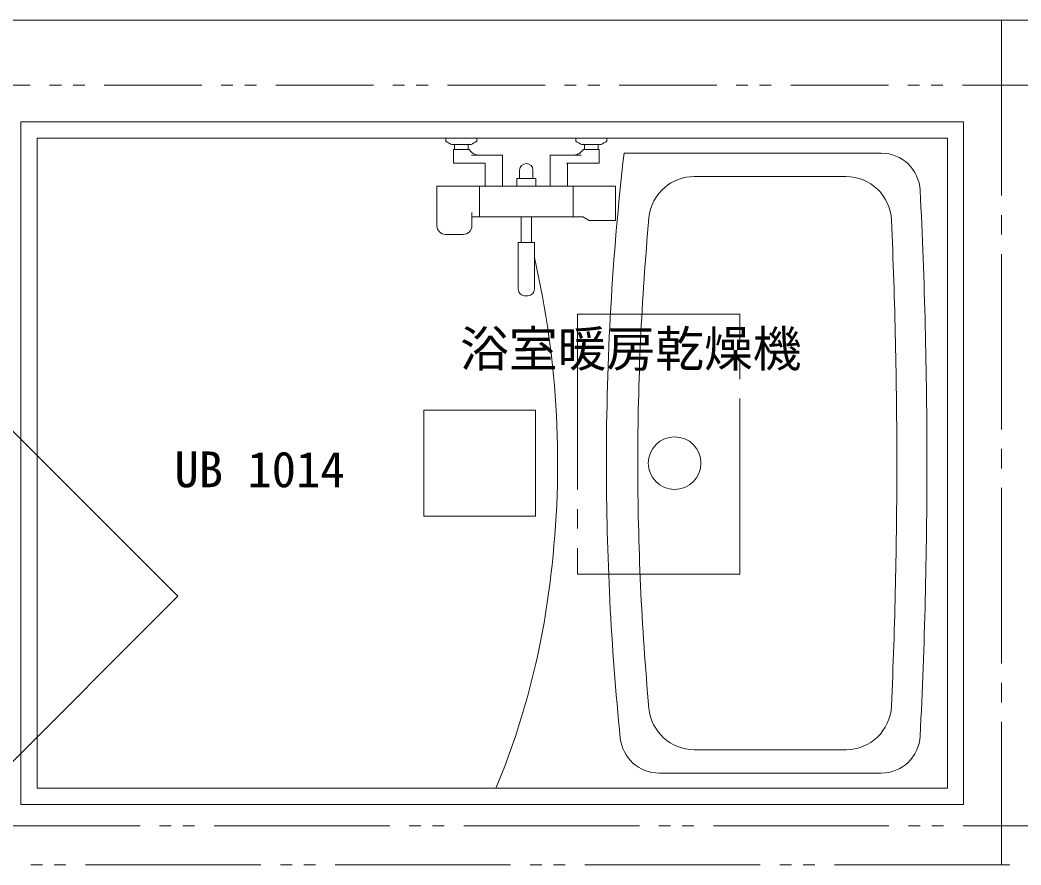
# Model space of a CAD drawing. Units: millimetres at full size, sheet at 1:30; details may follow other scales. Extents: x -6519 to 3331, y -10518 to -4118.
# Drawn here: x 98 to 1638, y -6843 to -5543 of the extents above; entities that cross this region are included whole.
import ezdxf
from ezdxf.enums import TextEntityAlignment as Align

# ---------------------------------------------------------------- set-up
doc = ezdxf.new("R2010")
doc.units = ezdxf.units.MM
doc.header["$LTSCALE"] = 30
for name, pattern in [('CHAIN2', [12, 9, -1, 1, -1]), ('DOUBLE_CHAIN1', [8.8, 5, -1, 0.6, -0.6, 0.6, -1]), ('DOUBLE_CHAIN2', [12.8, 9, -1, 0.6, -0.6, 0.6, -1])]:
    doc.linetypes.add(name, pattern=pattern)
doc.layers.add('0-0', color=7, linetype='Continuous', lineweight=18)
doc.styles.add('ＭＳ 明朝', font='')
doc.styles.get('ＭＳ 明朝').set_extended_font_data('MS Mincho')

msp = doc.modelspace()

# ---------------------------------------------------------------- linework, layer by layer
at = {"layer": '0-0', "lineweight": 9}
for p, q in [((1697.75, -5543.18), (-5127.25, -5543.18)), ((874.37, -5967.4), (879.37, -5967.4)), ((124.56, -6062.62), (124.76, -6062.62)), ((51.01, -6139.81), (340.96, -6429.75)), ((51.39, -6719.32), (340.96, -6429.75))]:
    msp.add_line(p, q, dxfattribs=at)
at = {"layer": '0-0', "linetype": 'CHAIN2', "lineweight": 9}
msp.add_line((1607.75, -5543.18), (1607.75, -6843.18), dxfattribs=at)
at = {"layer": '0-0', "color": 1, "linetype": 'DOUBLE_CHAIN1', "lineweight": 5}
msp.add_line((1697.75, -5643.18), (-5097.25, -5643.18), dxfattribs=at)
at = {"layer": '0-0'}
for p, q in [((99.56, -5699.91), (1549.56, -5699.91)), ((1549.56, -5699.91), (1549.56, -6749.91)), ((124.56, -5724.91), (1524.56, -5724.91)), ((124.56, -5724.91), (124.56, -6724.91)), ((753.12, -5729.76), (753.12, -5725.26)), ((800.62, -5725.26), (800.62, -5729.76)), ((953.12, -5725.26), (953.12, -5729.76)), ((1000.62, -5729.76), (1000.62, -5725.26)), ((1524.56, -5724.91), (1524.56, -6724.91)), ((761.87, -5734.76), (791.87, -5734.76)), ((764.87, -5763.26), (764.87, -5742.26)), ((788.87, -5742.26), (764.87, -5742.26)), ((766.39, -5742.26), (766.39, -5734.76)), ((787.35, -5734.76), (787.35, -5742.26)), ((991.87, -5734.76), (961.87, -5734.76)), ((964.87, -5742.26), (988.87, -5742.26)), ((966.39, -5734.76), (966.39, -5742.26)), ((987.35, -5742.26), (987.35, -5734.76)), ((988.87, -5763.26), (988.87, -5742.26)), ((840.09, -5751.26), (792.43, -5751.26)), ((840.09, -5751.26), (840.09, -5798.76)), ((913.65, -5751.26), (961.31, -5751.26)), ((913.65, -5751.26), (913.65, -5798.76)), ((1422.76, -5748.01), (1027.23, -5748.01)), ((813.65, -5763.26), (764.87, -5763.26)), ((813.65, -5763.26), (813.65, -5798.76)), ((938.87, -5763.26), (988.87, -5763.26)), ((940.09, -5763.26), (940.09, -5798.76)), ((862.37, -5787.26), (891.37, -5787.26)), ((862.37, -5798.76), (862.37, -5787.26)), ((866.57, -5787.26), (866.57, -5774.26)), ((887.17, -5787.26), (887.17, -5774.26)), ((891.37, -5787.26), (891.37, -5798.76)), ((1368.56, -5784.01), (1135.25, -5784.01)), ((739.53, -5798.76), (739.38, -5859.69)), ((739.53, -5798.76), (1014.21, -5798.76)), ((804.87, -5798.76), (804.87, -5845.76)), ((948.87, -5798.76), (948.87, -5845.76)), ((1014.21, -5798.76), (1014.21, -5851.76)), ((793.37, -5859.67), (793.37, -5839.19)), ((963.8, -5845.76), (793.37, -5845.76)), ((868.87, -5885.26), (868.87, -5845.76)), ((884.87, -5885.26), (884.87, -5845.76)), ((973.37, -5851.76), (963.8, -5845.76)), ((1014.21, -5851.76), (973.37, -5851.76)), ((752.87, -5873.01), (752.87, -5873.02)), ((779.87, -5873.02), (752.87, -5873.02)), ((779.87, -5873.01), (779.87, -5873.02)), ((864.37, -5885.26), (889.37, -5885.26)), ((864.37, -5957.4), (864.37, -5885.26)), ((889.37, -5957.4), (889.37, -5885.26)), ((719.06, -6143.41), (891.06, -6143.41)), ((719.06, -6306.41), (719.06, -6143.41)), ((891.06, -6306.41), (891.06, -6143.41)), ((719.06, -6306.41), (891.06, -6306.41)), ((1368.56, -6665.81), (1135.25, -6665.81)), ((1422.76, -6701.81), (1081.11, -6701.81)), ((124.56, -6724.91), (1524.56, -6724.91))]:
    msp.add_line(p, q, dxfattribs=at)
at = {"layer": '0-0', "linetype": 'DOUBLE_CHAIN2', "lineweight": 9}
for p, q in [((12.75, -6783.18), (1667.75, -6783.18)), ((-1337.25, -6843.18), (1667.75, -6843.18))]:
    msp.add_line(p, q, dxfattribs=at)
at = {"layer": '0-0'}
msp.add_lwpolyline([(99.56, -5699.91), (99.56, -6749.91), (1549.56, -6749.91)], dxfattribs=at)
at = {"layer": '0-0', "linetype": 'CHAIN2', "lineweight": 9}
msp.add_lwpolyline([(955.46, -6395.74), (1205.46, -6395.74), (1205.46, -5995.74), (955.46, -5995.74)], close=True, dxfattribs=at)
at = {"layer": '0-0'}
for centre, radius, start, end in [((828.06, -5723.87), 3, 200.42975, 200.67338), ((828.06, -5723.87), 3, 200.42975, 200.67338), ((807.05, -5645.55), 100, 237.36681, 243.14343), ((805.57, -5731.26), 20, 213.36701, 247.33326), ((746.69, -5645.55), 100, 296.85657, 302.63319), ((1007.05, -5645.55), 100, 237.36681, 243.14343), ((948.17, -5731.26), 20, 292.66674, 326.63299), ((946.69, -5645.55), 100, 296.85657, 302.63319), ((805.33, -5732.49), 18.77, 246.56836, 269.4195), ((948.41, -5732.49), 18.77, 270.5805, 293.43164), ((5200.06, -6224.91), 4200, 173.48014, 180), ((1422.76, -5808.01), 60, 2.83132, 90), ((876.87, -5774.26), 10.3, 0, 180), ((1135.25, -5854.01), 70, 90, 131.07434), ((1368.56, -5854.01), 70, 2.53563, 90), ((1135.25, -5854.01), 70, 129.75902, 174.7864), ((-7006.94, -6224.91), 8500, 0, 2.83132), ((5200.06, -6224.91), 4151.7, 174.7864, 180), ((752.76, -5859.63), 13.39, 180.2731, 270.44941), ((779.96, -5859.62), 13.4, 269.59174, 359.68575), ((-7006.94, -6224.91), 8453.7, 0, 2.53563), ((-498.43, -6225.13), 1423.5, 353.06526, 12.85823), ((1105.02, -6224.91), 40.5, 0, 180), ((5200.06, -6224.91), 4200, 180, 185.77951), ((5200.06, -6224.91), 4151.7, 180, 185.2136), ((1105.02, -6224.91), 40.5, 180, 0), ((-7006.94, -6224.91), 8453.7, 357.46437, 0), ((-7006.94, -6224.91), 8500, 357.16868, 0), ((-277.81, -6264.94), 1199.75, 337.45621, 353.6803), ((1135.25, -6595.81), 70, 185.2136, 270), ((1368.56, -6595.81), 70, 270, 357.46437), ((1081.11, -6641.81), 60, 185.77951, 270), ((1422.76, -6641.81), 60, 270, 357.16868)]:
    msp.add_arc(centre, radius, start, end, dxfattribs=at)
at = {"layer": '0-0', "lineweight": 9}
for centre, start, end in [((874.37, -5957.4), 180, 270), ((879.37, -5957.4), 270, 0)]:
    msp.add_arc(centre, 10, start, end, dxfattribs=at)

# ---------------------------------------------------------------- texts
at = {"layer": '0-0', "color": 4, "style": 'ＭＳ 明朝'}
for s, p in [('浴室暖房乾燥機', (775.13, -6093.01)), ('UB 1014', (335.68, -6278.49))]:
    msp.add_text(s, height=54.99, dxfattribs=at).set_placement(p, align=Align.BOTTOM_LEFT)

doc.saveas('drawing.dxf')
